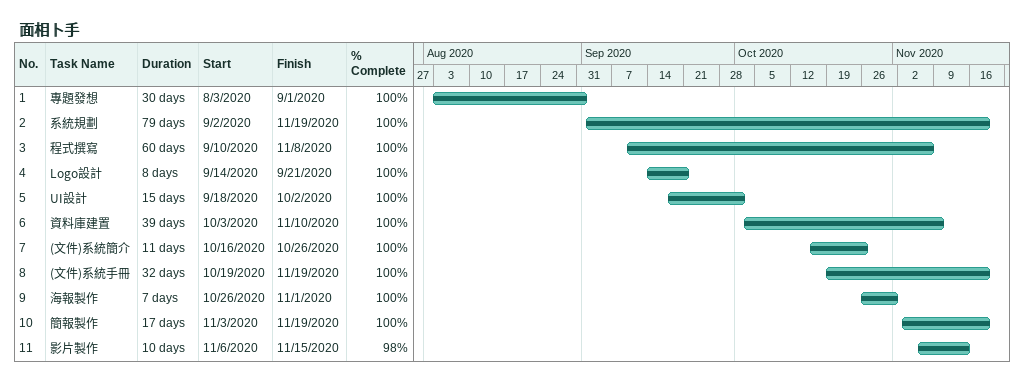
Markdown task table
面相卜手

| ID | Task | Duration | Start | Finish | % complete |
|---|---|---|---|---|---|
| 1 | 專題發想 | 30d | 2020-08-03 | 2020-09-01 | 100 |
| 2 | 系統規劃 | 79d | 2020-09-02 | 2020-11-19 | 100 |
| 3 | 程式撰寫 | 60d | 2020-09-10 | 2020-11-08 | 100 |
| 4 | Logo設計 | 8d | 2020-09-14 | 2020-09-21 | 100 |
| 5 | UI設計 | 15d | 2020-09-18 | 2020-10-02 | 100 |
| 6 | 資料庫建置 | 39d | 2020-10-03 | 2020-11-10 | 100 |
| 7 | (文件)系統簡介 | 11d | 2020-10-16 | 2020-10-26 | 100 |
| 8 | (文件)系統手冊 | 32d | 2020-10-19 | 2020-11-19 | 100 |
| 9 | 海報製作 | 7d | 2020-10-26 | 2020-11-01 | 100 |
| 10 | 簡報製作 | 17d | 2020-11-03 | 2020-11-19 | 100 |
| 11 | 影片製作 | 10d | 2020-11-06 | 2020-11-15 | 98 |
